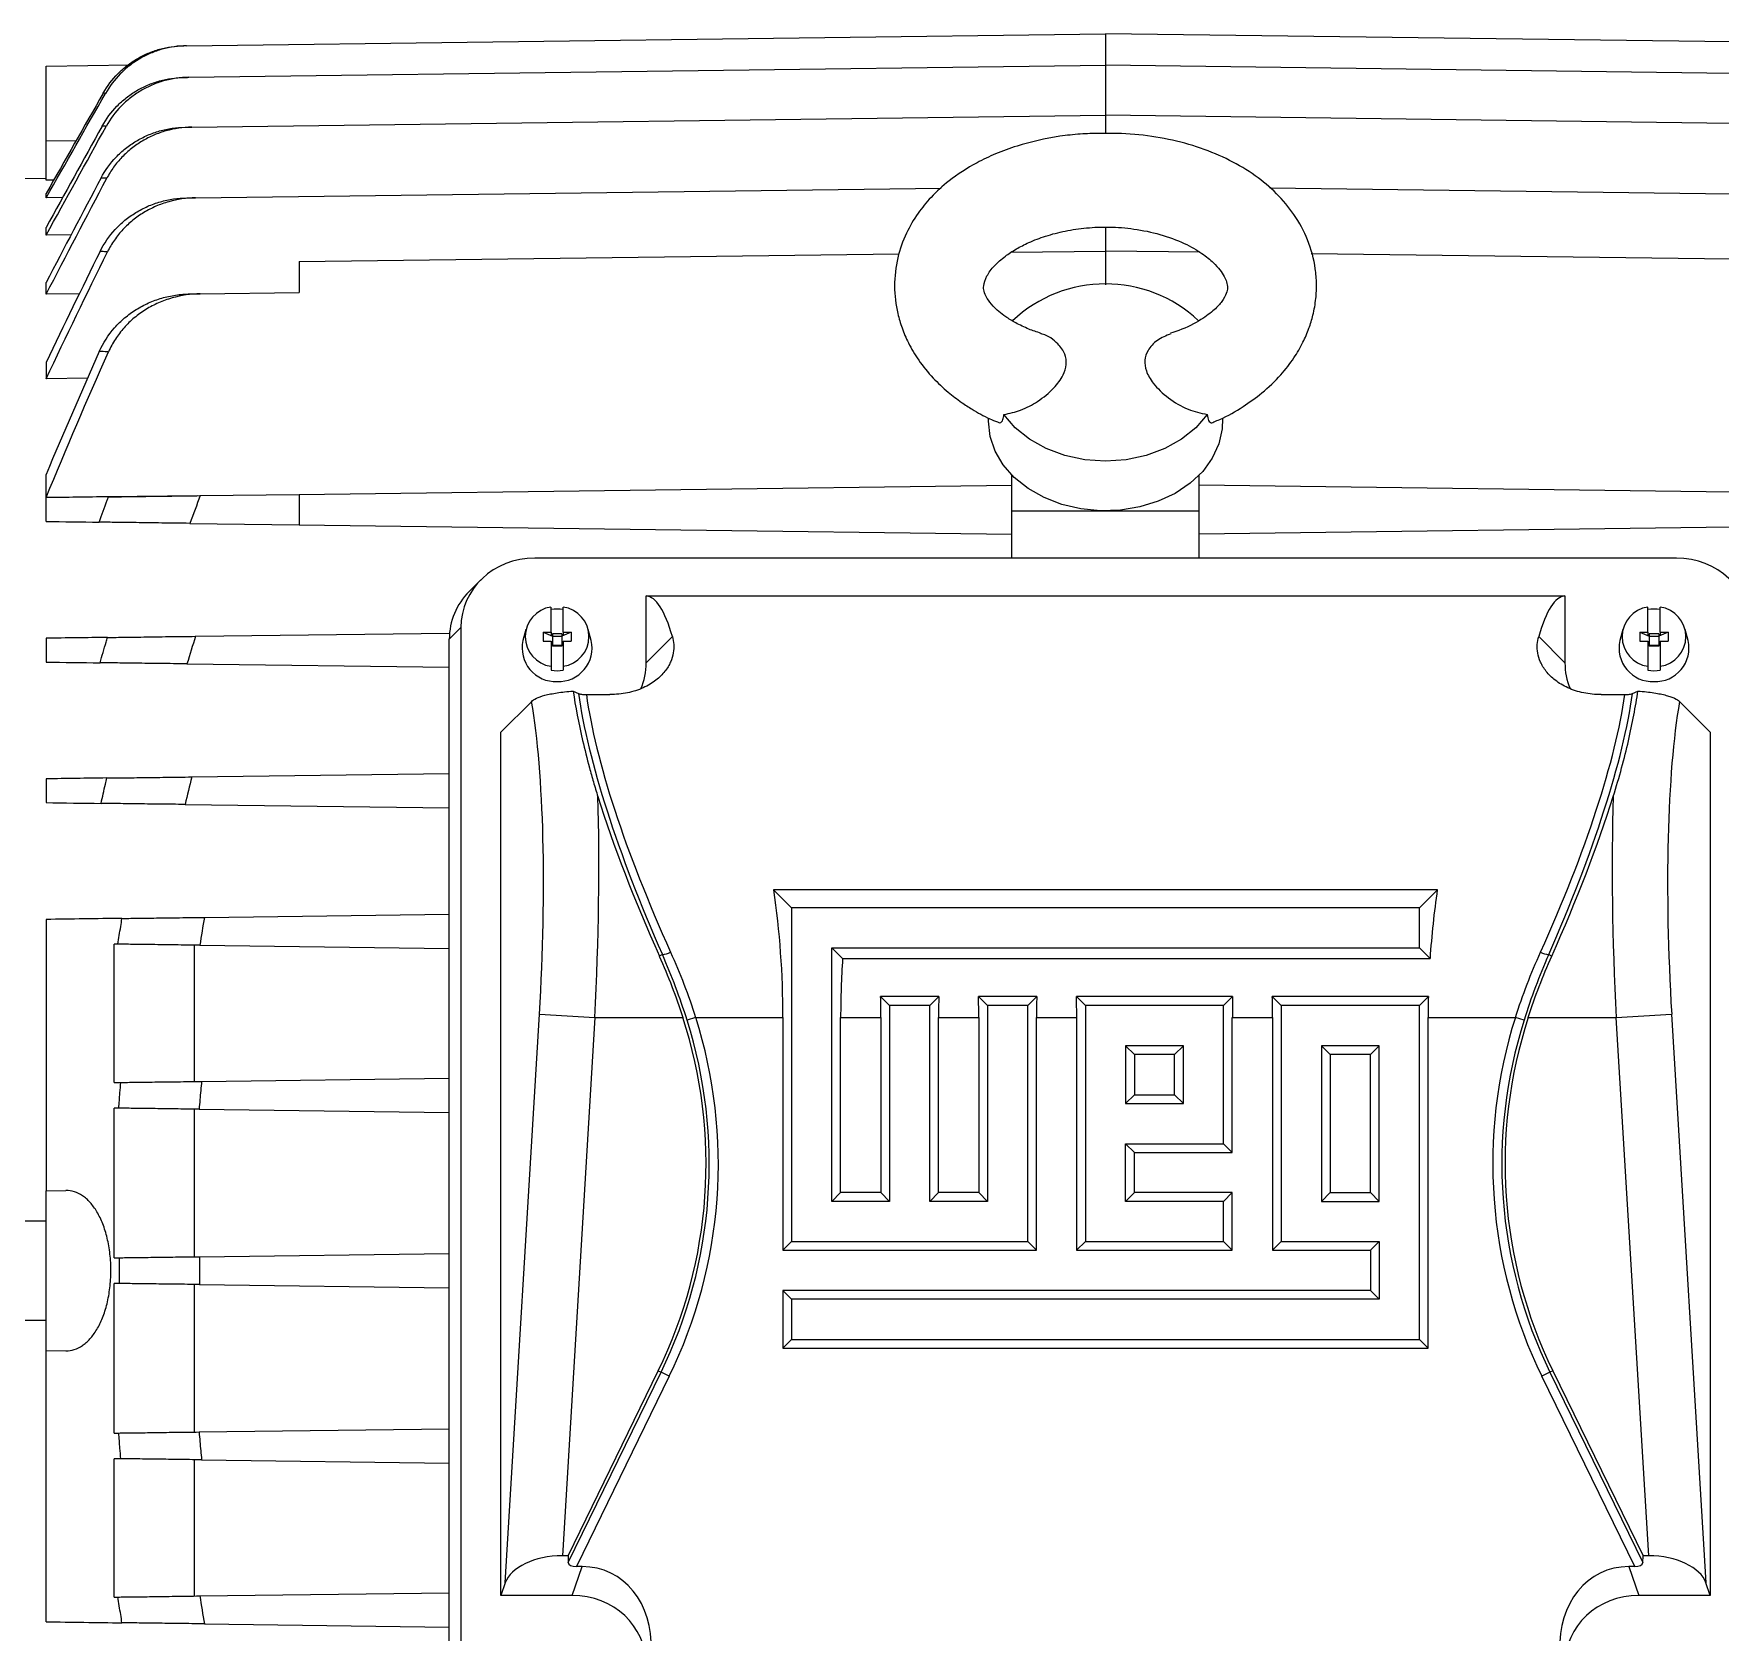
# Model space of a CAD drawing. Extents: x 49 to 1791, y 27 to 1041.
# Drawn here: x 1075.4 to 1255.3, y 122.1 to 292.7 of the extents above; entities that cross this region are included whole.
import ezdxf

# ---------------------------------------------------------------- set-up
doc = ezdxf.new("R2010")
doc.units = 0
doc.layers.get('0').update_dxf_attribs({"linetype": 'CONTINUOUS'})

msp = doc.modelspace()

# ---------------------------------------------------------------- linework, layer by layer
at = {"color": 7, "linetype": 'CONTINUOUS'}
for p, q in [((1091.72, 291.37), (1189.75, 292.65)), ((1189.75, 292.65), (1189.75, 289.28)), ((1287.78, 291.37), (1189.75, 292.65)), ((1076.75, 289.2), (1085.64, 289.32)), ((1076.75, 281.2), (1076.75, 289.2)), ((1091.96, 288), (1189.75, 289.28)), ((1189.75, 289.28), (1189.75, 283.96)), ((1287.54, 288), (1189.75, 289.28)), ((1092.28, 282.68), (1189.75, 283.96)), ((1189.75, 283.96), (1189.75, 282)), ((1287.22, 282.68), (1189.75, 283.96)), ((1076.75, 277.02), (1076.75, 281.2)), ((1076.75, 277.21), (1074.1, 277.16)), ((1077.56, 277.03), (1076.75, 277.02)), ((1076.75, 275.14), (1076.75, 275.61)), ((1092.68, 275.14), (1172.23, 276.18)), ((1286.82, 275.14), (1207.27, 276.18)), ((1078.51, 275.17), (1076.75, 275.14)), ((1076.75, 271.15), (1076.75, 271.98)), ((1189.75, 272.01), (1189.75, 269.46)), ((1079.42, 271.18), (1076.75, 271.15)), ((1103.75, 268.34), (1167.74, 269.18)), ((1103.75, 268.34), (1103.75, 265.04)), ((1179.7, 269.33), (1189.75, 269.46)), ((1189.75, 269.46), (1189.75, 265.87)), ((1199.81, 269.33), (1189.75, 269.46)), ((1275.75, 268.34), (1211.7, 269.18)), ((1076.75, 264.86), (1076.75, 266.1)), ((1080.31, 264.91), (1076.75, 264.86)), ((1093.19, 264.9), (1103.75, 265.04)), ((1076.75, 257.59), (1076.75, 255.84)), ((1081.18, 255.89), (1076.75, 255.84)), ((1177.25, 251.31), (1177.26, 251.61)), ((1076.75, 243.17), (1076.75, 245.64)), ((1179.75, 241.74), (1179.75, 245.57)), ((1199.75, 241.74), (1199.75, 245.57)), ((1092.93, 243.36), (1076.75, 243.17)), ((1076.75, 240.61), (1076.75, 243.15)), ((1093.19, 243.37), (1103.75, 243.5)), ((1103.75, 243.5), (1179.75, 244.5)), ((1103.75, 243.5), (1103.75, 240.26)), ((1275.75, 243.5), (1199.75, 244.5)), ((1179.75, 241.74), (1199.75, 241.74)), ((1179.75, 236.7), (1179.75, 241.74)), ((1199.75, 236.7), (1199.75, 241.74)), ((1092.07, 240.41), (1103.75, 240.26)), ((1103.75, 240.26), (1179.75, 239.26)), ((1275.75, 240.26), (1199.75, 239.26)), ((1250.64, 236.7), (1128.86, 236.7)), ((1123.11, 234.38), (1121.88, 233.15)), ((1140.75, 232.69), (1238.75, 232.69)), ((1140.75, 225.53), (1140.75, 232.69)), ((1238.75, 232.69), (1238.75, 225.53)), ((1130.6, 228.79), (1130.6, 231.48)), ((1131.9, 228.79), (1131.9, 231.48)), ((1247.6, 228.79), (1247.6, 231.48)), ((1248.9, 228.79), (1248.9, 231.48)), ((1092.68, 228.36), (1119.78, 228.71)), ((1120.98, 229.3), (1119.75, 228.06)), ((1120.98, 229.3), (1120.98, 114.86)), ((1127.92, 229.09), (1127.61, 227.9)), ((1129.75, 228.79), (1130.6, 228.79)), ((1129.75, 228.79), (1129.75, 227.85)), ((1129.75, 228.79), (1130.75, 228.36)), ((1130.6, 228.79), (1130.6, 228.45)), ((1131.75, 228.63), (1130.75, 228.63)), ((1130.75, 228.63), (1130.75, 228.45)), ((1132.75, 228.79), (1131.75, 228.36)), ((1131.75, 228.63), (1131.75, 228.45)), ((1131.9, 228.79), (1132.75, 228.79)), ((1131.9, 228.79), (1131.9, 228.45)), ((1132.75, 228.79), (1132.75, 227.85)), ((1134.89, 227.9), (1134.58, 229.09)), ((1244.92, 229.09), (1244.61, 227.9)), ((1246.75, 228.79), (1247.6, 228.79)), ((1246.75, 228.79), (1246.75, 227.85)), ((1246.75, 228.79), (1247.75, 228.36)), ((1247.6, 228.79), (1247.6, 228.45)), ((1248.75, 228.63), (1247.75, 228.63)), ((1247.75, 228.63), (1247.75, 228.45)), ((1249.75, 228.79), (1248.75, 228.36)), ((1248.75, 228.63), (1248.75, 228.45)), ((1248.9, 228.79), (1249.75, 228.79)), ((1248.9, 228.79), (1248.9, 228.45)), ((1249.75, 228.79), (1249.75, 227.85)), ((1251.89, 227.9), (1251.58, 229.09)), ((1076.75, 228.15), (1076.75, 225.61)), ((1119.75, 111.31), (1119.75, 228.06)), ((1129.75, 227.85), (1130.6, 227.85)), ((1130.75, 228.45), (1130.6, 228.45)), ((1130.6, 227.85), (1130.6, 225.16)), ((1130.75, 227.51), (1130.6, 227.51)), ((1130.75, 228.45), (1130.75, 228.36)), ((1130.75, 228.36), (1130.75, 227.51)), ((1130.75, 228.36), (1131.75, 228.36)), ((1130.75, 227.51), (1130.75, 227.32)), ((1130.75, 227.42), (1131.75, 227.42)), ((1131.75, 227.32), (1130.75, 227.32)), ((1131.75, 228.45), (1131.75, 228.36)), ((1131.9, 228.45), (1131.75, 228.45)), ((1131.75, 228.36), (1131.75, 227.51)), ((1131.75, 227.51), (1131.75, 227.32)), ((1131.9, 227.51), (1131.75, 227.51)), ((1131.9, 227.85), (1132.75, 227.85)), ((1131.9, 227.85), (1131.9, 225.16)), ((1140.75, 225.53), (1143.55, 228.33)), ((1235.95, 228.33), (1238.75, 225.53)), ((1246.75, 227.85), (1247.6, 227.85)), ((1247.75, 228.45), (1247.6, 228.45)), ((1247.6, 227.85), (1247.6, 225.16)), ((1247.75, 227.51), (1247.6, 227.51)), ((1247.75, 228.45), (1247.75, 228.36)), ((1247.75, 228.36), (1247.75, 227.51)), ((1247.75, 228.36), (1248.75, 228.36)), ((1247.75, 227.51), (1247.75, 227.32)), ((1247.75, 227.42), (1248.75, 227.42)), ((1248.75, 227.32), (1247.75, 227.32)), ((1248.75, 228.45), (1248.75, 228.36)), ((1248.9, 228.45), (1248.75, 228.45)), ((1248.75, 228.36), (1248.75, 227.51)), ((1248.75, 227.51), (1248.75, 227.32)), ((1248.9, 227.51), (1248.75, 227.51)), ((1248.9, 227.85), (1249.75, 227.85)), ((1248.9, 227.85), (1248.9, 225.16)), ((1091.77, 225.41), (1119.75, 225.05)), ((1130.6, 225.16), (1130.6, 224.73)), ((1131.9, 225.16), (1131.9, 224.73)), ((1247.6, 225.16), (1247.6, 224.73)), ((1248.9, 225.16), (1248.9, 224.73)), ((1125.25, 218.12), (1128.54, 221.41)), ((1132.96, 222.52), (1133.53, 222.26)), ((1134.37, 222.14), (1136.89, 222.14)), ((1242.61, 222.14), (1245.13, 222.14)), ((1245.97, 222.26), (1246.54, 222.52)), ((1250.96, 221.41), (1254.25, 218.12)), ((1125.25, 126.03), (1125.25, 218.12)), ((1254.25, 218.12), (1254.25, 126.03)), ((1076.75, 213.15), (1076.75, 210.61)), ((1092.28, 213.35), (1119.75, 213.71)), ((1091.57, 210.42), (1119.75, 210.05)), ((1154.35, 201.32), (1156.27, 199.4)), ((1225.15, 201.32), (1154.35, 201.32)), ((1225.15, 201.32), (1223.23, 199.4)), ((1076.75, 198.15), (1076.75, 169.2)), ((1093.63, 198.37), (1119.75, 198.71)), ((1223.23, 199.4), (1156.27, 199.4)), ((1156.27, 199.4), (1156.27, 163.78)), ((1223.23, 195.11), (1223.23, 199.4)), ((1084.01, 180.75), (1084.01, 195.51)), ((1084.41, 195.51), (1084.01, 195.51)), ((1092.54, 195.4), (1092.54, 180.86)), ((1093.14, 195.39), (1119.75, 195.05)), ((1142.48, 194.39), (1142.15, 194.23)), ((1160.56, 195.11), (1223.23, 195.11)), ((1160.56, 168.07), (1160.56, 195.11)), ((1161.7, 193.98), (1160.56, 195.11)), ((1224.37, 193.98), (1223.23, 195.11)), ((1237.02, 194.39), (1237.35, 194.23)), ((1161.7, 193.98), (1224.37, 193.98)), ((1165.76, 189.92), (1166.72, 188.96)), ((1171.96, 189.92), (1165.76, 189.92)), ((1166.72, 188.96), (1166.72, 168.07)), ((1171.01, 188.96), (1166.72, 188.96)), ((1171.96, 189.92), (1171.01, 188.96)), ((1171.01, 168.07), (1171.01, 188.96)), ((1176.2, 189.92), (1177.16, 188.96)), ((1182.41, 189.92), (1176.2, 189.92)), ((1181.45, 188.96), (1177.16, 188.96)), ((1177.16, 188.96), (1177.16, 168.07)), ((1182.41, 189.92), (1181.45, 188.96)), ((1181.45, 163.78), (1181.45, 188.96)), ((1186.65, 189.92), (1187.61, 188.96)), ((1203.3, 189.92), (1186.65, 189.92)), ((1187.61, 188.96), (1187.61, 163.78)), ((1202.34, 188.96), (1187.61, 188.96)), ((1203.3, 189.92), (1202.34, 188.96)), ((1202.34, 174.22), (1202.34, 188.96)), ((1207.54, 189.92), (1208.49, 188.96)), ((1224.19, 189.92), (1207.54, 189.92)), ((1223.23, 188.96), (1208.49, 188.96)), ((1208.49, 188.96), (1208.49, 163.78)), ((1224.19, 189.92), (1223.23, 188.96)), ((1223.23, 153.34), (1223.23, 188.96)), ((1125.71, 127.35), (1129.37, 188.05)), ((1129.37, 188.05), (1135.28, 187.7)), ((1135.28, 187.7), (1131.81, 130.25)), ((1135.28, 187.7), (1144.66, 187.7)), ((1146.03, 187.7), (1145.11, 187.41)), ((1146.03, 187.7), (1155.34, 187.7)), ((1155.34, 187.7), (1155.34, 162.85)), ((1161.49, 169), (1161.49, 187.7)), ((1161.49, 187.7), (1165.78, 187.7)), ((1165.78, 187.7), (1165.78, 169)), ((1171.94, 169), (1171.94, 187.7)), ((1171.94, 187.7), (1176.23, 187.7)), ((1176.23, 187.7), (1176.23, 169)), ((1182.38, 162.85), (1182.38, 187.7)), ((1182.38, 187.7), (1186.67, 187.7)), ((1186.67, 187.7), (1186.67, 162.85)), ((1203.27, 173.29), (1203.27, 187.7)), ((1203.27, 187.7), (1207.56, 187.7)), ((1207.56, 187.7), (1207.56, 162.85)), ((1224.16, 152.4), (1224.16, 187.7)), ((1224.16, 187.7), (1233.47, 187.7)), ((1234.39, 187.41), (1233.47, 187.7)), ((1234.84, 187.7), (1244.22, 187.7)), ((1244.22, 187.7), (1250.13, 188.05)), ((1247.69, 130.25), (1244.22, 187.7)), ((1250.13, 188.05), (1253.79, 127.35)), ((1191.89, 184.67), (1191.89, 178.51)), ((1198.05, 184.67), (1191.89, 184.67)), ((1192.83, 183.74), (1191.89, 184.67)), ((1197.12, 183.74), (1192.83, 183.74)), ((1192.83, 183.74), (1192.83, 179.45)), ((1197.12, 183.74), (1198.05, 184.67)), ((1197.12, 179.45), (1197.12, 183.74)), ((1198.05, 178.51), (1198.05, 184.67)), ((1212.78, 184.67), (1212.78, 168.07)), ((1218.94, 184.67), (1212.78, 184.67)), ((1213.72, 183.74), (1212.78, 184.67)), ((1213.72, 183.74), (1213.72, 169)), ((1218.01, 183.74), (1213.72, 183.74)), ((1218.01, 183.74), (1218.94, 184.67)), ((1218.01, 169), (1218.01, 183.74)), ((1218.94, 168.07), (1218.94, 184.67)), ((1084.01, 180.75), (1084.72, 180.76)), ((1093.33, 180.87), (1119.75, 181.21)), ((1192.83, 179.45), (1191.89, 178.51)), ((1191.89, 178.51), (1198.05, 178.51)), ((1192.83, 179.45), (1197.12, 179.45)), ((1197.12, 179.45), (1198.05, 178.51)), ((1084.01, 162.05), (1084.01, 178.01)), ((1084.49, 178.01), (1084.01, 178.01)), ((1092.54, 177.9), (1092.54, 162.16)), ((1093.07, 177.9), (1119.75, 177.55)), ((1191.89, 174.22), (1202.34, 174.22)), ((1191.89, 168.07), (1191.89, 174.22)), ((1192.83, 173.29), (1191.89, 174.22)), ((1192.83, 169), (1192.83, 173.29)), ((1192.83, 173.29), (1203.27, 173.29)), ((1203.27, 173.29), (1202.34, 174.22)), ((1076.75, 169.2), (1078.86, 169.23)), ((1076.75, 152.16), (1076.75, 169.2)), ((1161.49, 169), (1160.56, 168.07)), ((1166.72, 168.07), (1160.56, 168.07)), ((1165.78, 169), (1161.49, 169)), ((1165.78, 169), (1166.72, 168.07)), ((1171.94, 169), (1171.01, 168.07)), ((1177.16, 168.07), (1171.01, 168.07)), ((1176.23, 169), (1171.94, 169)), ((1176.23, 169), (1177.16, 168.07)), ((1192.83, 169), (1191.89, 168.07)), ((1202.34, 168.07), (1191.89, 168.07)), ((1203.27, 169), (1192.83, 169)), ((1203.27, 169), (1202.34, 168.07)), ((1202.34, 163.78), (1202.34, 168.07)), ((1203.27, 162.85), (1203.27, 169)), ((1213.72, 169), (1212.78, 168.07)), ((1212.78, 168.07), (1218.94, 168.07)), ((1213.72, 169), (1218.01, 169)), ((1218.01, 169), (1218.94, 168.07)), ((1074.1, 166), (1076.75, 165.99)), ((1155.34, 162.85), (1156.27, 163.78)), ((1156.27, 163.78), (1181.45, 163.78)), ((1182.38, 162.85), (1181.45, 163.78)), ((1186.67, 162.85), (1187.61, 163.78)), ((1187.61, 163.78), (1202.34, 163.78)), ((1203.27, 162.85), (1202.34, 163.78)), ((1207.56, 162.85), (1208.49, 163.78)), ((1208.49, 163.78), (1218.94, 163.78)), ((1218.01, 162.85), (1218.94, 163.78)), ((1218.94, 163.78), (1218.94, 157.63)), ((1084.01, 162.05), (1084.58, 162.05)), ((1093.11, 162.16), (1119.75, 162.51)), ((1155.34, 162.85), (1182.38, 162.85)), ((1186.67, 162.85), (1203.27, 162.85)), ((1207.56, 162.85), (1218.01, 162.85)), ((1218.01, 162.85), (1218.01, 158.56)), ((1084.01, 143.35), (1084.01, 159.31)), ((1084.58, 159.31), (1084.01, 159.31)), ((1092.54, 159.2), (1092.54, 143.46)), ((1093.11, 159.2), (1119.75, 158.85)), ((1155.34, 158.56), (1155.34, 152.4)), ((1155.34, 158.56), (1156.27, 157.63)), ((1218.01, 158.56), (1155.34, 158.56)), ((1218.01, 158.56), (1218.94, 157.63)), ((1156.27, 157.63), (1156.27, 153.34)), ((1218.94, 157.63), (1156.27, 157.63)), ((1076.75, 155.37), (1074.1, 155.36)), ((1155.34, 152.4), (1156.27, 153.34)), ((1156.27, 153.34), (1223.23, 153.34)), ((1224.16, 152.4), (1223.23, 153.34)), ((1076.75, 123.21), (1076.75, 152.16)), ((1076.75, 152.16), (1078.86, 152.13)), ((1155.34, 152.4), (1224.16, 152.4)), ((1132.42, 130.25), (1142.04, 149.99)), ((1132.44, 129.52), (1142.35, 149.84)), ((1143.22, 149.41), (1133.31, 129.1)), ((1142.04, 149.99), (1142.35, 149.84)), ((1143.22, 149.41), (1142.35, 149.84)), ((1237.15, 149.84), (1236.28, 149.41)), ((1246.19, 129.1), (1236.28, 149.41)), ((1237.46, 149.99), (1237.15, 149.84)), ((1237.15, 149.84), (1247.06, 129.52)), ((1237.46, 149.99), (1247.08, 130.25)), ((1084.01, 143.35), (1084.49, 143.35)), ((1093.07, 143.46), (1119.75, 143.81)), ((1084.01, 125.85), (1084.01, 140.61)), ((1084.72, 140.6), (1084.01, 140.61)), ((1092.54, 140.5), (1092.54, 125.96)), ((1093.33, 140.49), (1119.75, 140.15)), ((1132.42, 130.25), (1131.81, 130.25)), ((1132.42, 130.25), (1132.44, 129.52)), ((1247.06, 129.52), (1247.08, 130.25)), ((1247.69, 130.25), (1247.08, 130.25)), ((1132.87, 126.03), (1133.93, 129.1)), ((1133.93, 129.1), (1133.31, 129.1)), ((1245.57, 129.1), (1246.63, 126.03)), ((1246.19, 129.1), (1245.57, 129.1)), ((1093.14, 125.97), (1119.75, 126.31)), ((1125.71, 127.35), (1125.25, 126.03)), ((1132.87, 126.03), (1125.25, 126.03)), ((1254.25, 126.03), (1246.63, 126.03)), ((1254.25, 126.03), (1253.79, 127.35)), ((1084.01, 125.85), (1084.41, 125.85)), ((1093.63, 122.99), (1119.75, 122.65))]:
    msp.add_line(p, q, dxfattribs=at)
at = {"color": 8, "linetype": 'CONTINUOUS'}
msp.add_line((1079.95, 281.24), (1076.75, 281.2), dxfattribs=at)
at = {"color": 7, "linetype": 'CONTINUOUS', "flags": 128}
for points in [[(1200.59, 252.02), (1199.38, 250.61), (1197.86, 249.38), (1196.07, 248.38), (1194.08, 247.64), (1191.95, 247.19), (1189.75, 247.04), (1187.55, 247.19), (1185.42, 247.64), (1183.43, 248.38), (1181.64, 249.38), (1180.12, 250.61), (1178.91, 252.02)], [(1202.24, 251.61), (1202.2, 250.5), (1201.85, 248.9), (1201.14, 247.37), (1200.11, 245.95), (1198.77, 244.69), (1197.18, 243.61), (1195.38, 242.76), (1193.41, 242.16), (1191.34, 241.82), (1189.22, 241.75), (1187.12, 241.95), (1185.09, 242.43), (1183.2, 243.16), (1181.49, 244.12), (1180.02, 245.3), (1178.84, 246.64), (1177.96, 248.12), (1177.43, 249.69), (1177.25, 251.31), (1177.25, 251.31)]]:
    msp.add_lwpolyline(points, dxfattribs=at)
at = {"color": 7, "linetype": 'CONTINUOUS'}
for centre, radius, start, end in [((1189.75, 251.5), 14.46, 46.729, 133.3657), ((1131.04, 228.32), 3.19, 97.962, 262.038), ((1131.25, 227.54), 3.73, 79.9775, 100.0225), ((1131.46, 228.32), 3.19, 277.962, 82.038), ((1248.04, 228.32), 3.19, 97.962, 262.038), ((1248.25, 227.54), 3.73, 79.9775, 100.0225), ((1248.46, 228.32), 3.19, 277.962, 82.038), ((1131.1, 227.11), 3.58, 167.208, 272.3668), ((1131.4, 227.11), 3.58, 267.6332, 12.792), ((1248.1, 227.11), 3.58, 167.208, 272.3668), ((1248.4, 227.11), 3.58, 267.6332, 12.792), ((1131.25, 228.41), 3.73, 259.9775, 280.0225), ((1248.25, 228.41), 3.73, 259.9775, 280.0225), ((1142.09, 197.2), 2.84, 278.0029, 296.4063), ((1237.41, 197.2), 2.84, 243.5937, 261.9971), ((1096.74, 172.08), 50.4, 334, 18.0523), ((1096.74, 172.08), 50.74, 334, 17.5822), ((1096.74, 172.08), 51.71, 334, 17.5822), ((1282.76, 172.08), 51.71, 162.4178, 206), ((1282.76, 172.08), 50.74, 162.4178, 206), ((1282.76, 172.08), 50.4, 161.9477, 206)]:
    msp.add_arc(centre, radius, start, end, dxfattribs=at)
for centre, major_axis, ratio, start_param, end_param in [((1129.11, 229.06), (7.94, -1.82), 0.933198, 1.811911, 3.352549), ((1250.39, 229.06), (7.94, 1.82), 0.933198, 6.072229, 7.612867), ((1127.87, 227.83), (7.94, -1.82), 0.933198, 2.612389, 3.352549), ((1137.89, 187.7), (2.79, 45), 0.165076, 5.848906, 6.273877), ((1241.61, 187.7), (-2.79, 45), 0.165076, 0.009309, 0.434279), ((1132.63, 225.76), (7.94, -1.82), 0.933198, 6.117429, 6.494142), ((1246.87, 225.76), (7.94, 1.82), 0.933198, 2.930636, 3.301961), ((1122.57, 188.05), (2.54, 41), 0.165076, 4.722624, 5.672887), ((1159.5, 187.28), (-23.96, 45.65), 0.237358, 0.582826, 1.291615), ((1160.37, 187.7), (-24.01, 44.63), 0.240295, 0.570583, 1.287002), ((1219.13, 187.7), (24.01, 44.63), 0.240295, 4.996184, 5.712603), ((1220, 187.28), (23.96, 45.65), 0.237358, 4.99157, 5.700359), ((1256.93, 188.05), (-2.54, 41), 0.165076, 0.610298, 1.560561), ((1128.48, 187.7), (2.53, 47), 0.144133, 4.720133, 5.245095), ((1159.22, 187.7), (-24.48, 46.64), 0.237358, 0.92189, 1.307475), ((1220.28, 187.7), (24.48, 46.64), 0.237358, 4.97571, 5.361295), ((1251.02, 187.7), (-2.53, 47), 0.144133, 1.03809, 1.563052), ((1134.36, 187.7), (0, 45), 0.466308, 4.712389, 5.019924), ((1245.14, 187.7), (0, 45), 0.466308, 1.263262, 1.430841), ((1182.48, 187.7), (0, 45), 0.466308, 1.430841, 1.570796), ((1144.8, 187.7), (0, 45), 0.466308, 4.712389, 4.761709), ((1192.92, 187.7), (0, 45), 0.466308, 1.521476, 1.570796), ((1155.24, 187.7), (0, 45), 0.466308, 4.712389, 4.761709), ((1203.37, 187.7), (0, 45), 0.466308, 1.521476, 1.570796), ((1165.69, 187.7), (0, 45), 0.466308, 4.712389, 4.761709), ((1224.26, 187.7), (0, 45), 0.466308, 1.521476, 1.570796), ((1186.58, 187.7), (0, 45), 0.466308, 4.712389, 4.761709), ((1245.14, 187.7), (0, 45), 0.466308, 1.521476, 1.570796), ((1131.6, 126.79), (6.01, 0.18), 0.575264, 1.518851, 2.925738), ((1247.9, 126.79), (6.01, -0.18), 0.575264, 0.215854, 1.622742), ((1133.59, 129.67), (1.14, 0.18), 0.47818, 3.078685, 4.387682), ((1133.13, 119.86), (3.08, 8.86), 0.853257, 5.030636, 6.571274), ((1246.37, 119.86), (-3.08, 8.86), 0.853257, 5.995096, 7.535734), ((1245.91, 129.67), (1.14, -0.18), 0.47818, 5.037096, 6.346093), ((1132.63, 118.4), (7.94, 1.82), 0.933198, 6.072229, 7.612867), ((1246.87, 118.4), (7.94, -1.82), 0.933198, 1.811911, 3.352549)]:
    msp.add_ellipse(centre, major_axis=major_axis, ratio=ratio, start_param=start_param, end_param=end_param, dxfattribs=at)
for points, knots in [([(1082.83, 286.3), (1083.27, 287.07), (1083.79, 287.76), (1084.71, 288.69), (1085.04, 288.98), (1085.72, 289.52), (1086.08, 289.76), (1086.83, 290.2), (1087.22, 290.39), (1088.02, 290.74), (1088.44, 290.88), (1089.69, 291.23), (1090.54, 291.35), (1091.42, 291.37)], [0, 0, 0, 0, 0.25, 0.25, 0.375, 0.375, 0.5, 0.5, 0.625, 0.625, 0.75, 0.75, 1, 1, 1, 1]), ([(1091.72, 291.37), (1090.84, 291.36), (1089.97, 291.23), (1088.71, 290.88), (1088.29, 290.74), (1087.49, 290.39), (1087.1, 290.2), (1086.35, 289.76), (1085.99, 289.51), (1085.29, 288.97), (1084.96, 288.68), (1084.05, 287.75), (1083.52, 287.06), (1083.08, 286.29)], [0, 0, 0, 0, 0.25, 0.25, 0.375, 0.375, 0.5, 0.5, 0.625, 0.625, 0.75, 0.75, 1, 1, 1, 1]), ([(1082.72, 282.8), (1083.16, 283.58), (1083.68, 284.29), (1084.61, 285.24), (1084.95, 285.54), (1085.64, 286.09), (1086.01, 286.34), (1086.77, 286.79), (1087.16, 286.99), (1087.98, 287.34), (1088.4, 287.49), (1089.25, 287.73), (1089.69, 287.82), (1090.56, 287.95), (1091.01, 287.98), (1091.46, 287.99)], [0, 0, 0, 0, 0.25, 0.25, 0.375, 0.375, 0.5, 0.5, 0.625, 0.625, 0.75, 0.75, 0.875, 0.875, 1, 1, 1, 1]), ([(1091.96, 288), (1091.06, 287.99), (1090.17, 287.86), (1088.88, 287.5), (1088.45, 287.35), (1087.63, 287), (1087.23, 286.79), (1086.47, 286.34), (1086.1, 286.09), (1085.39, 285.53), (1085.05, 285.23), (1084.12, 284.28), (1083.59, 283.56), (1083.15, 282.77)], [0, 0, 0, 0, 0.25, 0.25, 0.375, 0.375, 0.5, 0.5, 0.625, 0.625, 0.75, 0.75, 1, 1, 1, 1]), ([(1083.08, 286.29), (1083.05, 286.29), (1083.02, 286.29), (1082.98, 286.3), (1082.93, 286.3), (1082.88, 286.3), (1082.83, 286.3)], [0, 0, 0, 0, 0.001051605, 0.001051605, 0.001051605, 0.002715777, 0.002715777, 0.002715777, 0.002715777]), ([(1082.61, 277.26), (1083.04, 278.08), (1083.57, 278.82), (1084.52, 279.81), (1084.86, 280.12), (1085.58, 280.7), (1085.95, 280.96), (1086.73, 281.42), (1087.14, 281.63), (1087.99, 282), (1088.42, 282.15), (1089.29, 282.4), (1089.74, 282.5), (1090.64, 282.63), (1091.11, 282.66), (1091.57, 282.67)], [0, 0, 0, 0, 0.25, 0.25, 0.375, 0.375, 0.5, 0.5, 0.625, 0.625, 0.75, 0.75, 0.875, 0.875, 1, 1, 1, 1]), ([(1083.15, 282.77), (1083.11, 282.78), (1083.06, 282.78), (1083.02, 282.78), (1082.92, 282.79), (1082.82, 282.79), (1082.72, 282.8)], [0, 0, 0, 0, 0.000850799, 0.000850799, 0.000850799, 0.00273771, 0.00273771, 0.00273771, 0.00273771]), ([(1092.28, 282.68), (1091.34, 282.67), (1090.43, 282.54), (1089.1, 282.16), (1088.66, 282.01), (1087.81, 281.64), (1087.4, 281.43), (1086.61, 280.96), (1086.23, 280.7), (1085.5, 280.12), (1085.15, 279.81), (1084.52, 279.14), (1084.22, 278.79), (1083.68, 278.04), (1083.44, 277.64), (1083.22, 277.23)], [0, 0, 0, 0, 0.25, 0.25, 0.375, 0.375, 0.5, 0.5, 0.625, 0.625, 0.75, 0.75, 0.875, 0.875, 1, 1, 1, 1]), ([(1201.32, 251.25), (1201.52, 251.33), (1202.64, 251.76), (1204.37, 252.8), (1206.57, 254.37), (1208.39, 256.11), (1209.83, 257.96), (1210.79, 259.63), (1211.45, 261.16), (1211.93, 262.73), (1212.21, 264.32), (1212.28, 265.99), (1212.12, 268.11), (1211.43, 270.65), (1209.97, 273.36), (1208.05, 275.64), (1205.74, 277.58), (1203.02, 279.21), (1199.9, 280.51), (1196.5, 281.45), (1192.84, 281.98), (1189.67, 282.05), (1187.01, 281.96), (1184.01, 281.64), (1180.95, 280.93), (1178.05, 279.88), (1175.56, 278.69), (1173.21, 277.17), (1171.19, 275.33), (1169.65, 273.45), (1168.39, 271.31), (1167.47, 268.7), (1167.13, 265.77), (1167.43, 263.22), (1168.03, 261.2), (1168.74, 259.54), (1169.82, 257.73), (1171.25, 255.97), (1172.83, 254.48), (1174.26, 253.39), (1175.73, 252.45), (1176.98, 251.72), (1177.94, 251.34), (1178.22, 251.23)], [0, 0, 0, 0, 0.006124, 0.03343, 0.058015, 0.086439, 0.110199, 0.130544, 0.147475, 0.162836, 0.181673, 0.198156, 0.215137, 0.248935, 0.281537, 0.311973, 0.342575, 0.374188, 0.406486, 0.439324, 0.472063, 0.50554, 0.52382, 0.543292, 0.586096, 0.609027, 0.630306, 0.666409, 0.693876, 0.716834, 0.74299, 0.772487, 0.80485, 0.835678, 0.852284, 0.870429, 0.89283, 0.918027, 0.939901, 0.957844, 0.971032, 0.991661, 1, 1, 1, 1]), ([(1083.22, 277.23), (1083.17, 277.23), (1083.12, 277.24), (1083.07, 277.24), (1082.91, 277.25), (1082.76, 277.26), (1082.61, 277.26)], [0, 0, 0, 0, 0.000665229, 0.000665229, 0.000665229, 0.002771269, 0.002771269, 0.002771269, 0.002771269]), ([(1082.5, 269.42), (1082.93, 270.28), (1083.47, 271.06), (1084.44, 272.11), (1084.79, 272.45), (1085.53, 273.05), (1085.92, 273.32), (1086.52, 273.69), (1086.73, 273.81), (1087.16, 274.03), (1087.37, 274.14), (1088.03, 274.43), (1088.48, 274.59), (1089.39, 274.85), (1089.86, 274.95), (1090.8, 275.09), (1091.29, 275.13), (1091.77, 275.13)], [0, 0, 0, 0, 0.25, 0.25, 0.375, 0.375, 0.5, 0.5, 0.5625, 0.5625, 0.625, 0.625, 0.75, 0.75, 0.875, 0.875, 1, 1, 1, 1]), ([(1092.68, 275.14), (1091.71, 275.13), (1090.76, 274.99), (1089.36, 274.6), (1088.9, 274.43), (1088.02, 274.05), (1087.59, 273.83), (1086.77, 273.33), (1086.37, 273.06), (1085.62, 272.44), (1085.26, 272.11), (1084.61, 271.41), (1084.31, 271.03), (1083.76, 270.24), (1083.51, 269.82), (1083.29, 269.38)], [0, 0, 0, 0, 0.25, 0.25, 0.375, 0.375, 0.5, 0.5, 0.625, 0.625, 0.75, 0.75, 0.875, 0.875, 1, 1, 1, 1]), ([(1182.86, 260.68), (1182.42, 260.83), (1181.44, 261.15), (1180.19, 261.77), (1178.82, 262.6), (1177.74, 263.55), (1177.04, 264.47), (1176.75, 265.22), (1176.71, 265.74), (1176.98, 266.74), (1177.8, 267.86), (1178.91, 268.84), (1180.16, 269.67), (1181.61, 270.42), (1183.37, 271.1), (1185.46, 271.64), (1187.73, 271.97), (1190.23, 272.08), (1192.88, 271.85), (1195.64, 271.29), (1198.12, 270.36), (1200.01, 269.28), (1201.24, 268.28), (1202.24, 267.15), (1202.69, 266.23), (1202.78, 265.54), (1202.68, 264.96), (1202.27, 264.16), (1201.38, 263.17), (1199.9, 262.07), (1198.22, 261.19), (1196.99, 260.8), (1196.69, 260.7)], [0, 0, 0, 0, 0.020967, 0.046845, 0.070188, 0.109699, 0.141877, 0.180205, 0.216373, 0.261186, 0.300801, 0.334924, 0.361094, 0.385442, 0.413358, 0.443166, 0.473624, 0.504954, 0.540023, 0.578574, 0.619254, 0.654806, 0.684414, 0.708828, 0.759654, 0.796673, 0.8339, 0.87342, 0.905711, 0.942067, 0.986356, 1, 1, 1, 1]), ([(1083.29, 269.38), (1083.25, 269.38), (1083.2, 269.38), (1083.15, 269.39), (1082.93, 269.4), (1082.71, 269.41), (1082.5, 269.42)], [0, 0, 0, 0, 0.00050301, 0.00050301, 0.00050301, 0.002816691, 0.002816691, 0.002816691, 0.002816691]), ([(1082.42, 258.75), (1082.83, 259.68), (1083.38, 260.52), (1084.21, 261.46), (1084.39, 261.65), (1084.75, 262), (1084.93, 262.17), (1085.51, 262.65), (1085.91, 262.95), (1086.77, 263.48), (1087.22, 263.72), (1088.13, 264.13), (1088.61, 264.3), (1089.57, 264.58), (1090.06, 264.69), (1091.06, 264.84), (1091.57, 264.88), (1092.07, 264.89)], [0, 0, 0, 0, 0.25, 0.25, 0.3125, 0.3125, 0.375, 0.375, 0.5, 0.5, 0.625, 0.625, 0.75, 0.75, 0.875, 0.875, 1, 1, 1, 1]), ([(1093.19, 264.9), (1092.17, 264.89), (1091.16, 264.74), (1089.69, 264.32), (1089.2, 264.14), (1088.27, 263.73), (1087.82, 263.5), (1086.96, 262.96), (1086.55, 262.67), (1085.76, 262.01), (1085.39, 261.65), (1084.72, 260.89), (1084.41, 260.49), (1083.85, 259.64), (1083.61, 259.18), (1083.4, 258.71)], [0, 0, 0, 0, 0.25, 0.25, 0.375, 0.375, 0.5, 0.5, 0.625, 0.625, 0.75, 0.75, 0.875, 0.875, 1, 1, 1, 1]), ([(1178.91, 252.02), (1179.51, 252.15), (1180.77, 252.42), (1182.63, 253.43), (1184.2, 254.72), (1185.24, 256.11), (1185.64, 257.38), (1185.47, 258.57), (1184.59, 259.71), (1183.66, 260.47), (1182.9, 260.63), (1182.85, 260.64)], [0, 0, 0, 0, 0.1212286, 0.2531524, 0.4040675, 0.5279198, 0.6227229, 0.7178777, 0.8308285, 0.9879589, 1, 1, 1, 1]), ([(1196.72, 260.64), (1196.21, 260.43), (1195.21, 260.01), (1194.26, 258.98), (1193.86, 257.83), (1194.04, 256.6), (1194.88, 255.18), (1196.41, 253.74), (1198.43, 252.51), (1199.9, 252.18), (1200.59, 252.02)], [0, 0, 0, 0, 0.126128, 0.249104, 0.343157, 0.437537, 0.550501, 0.704995, 0.862232, 1, 1, 1, 1]), ([(1083.4, 258.71), (1083.35, 258.71), (1083.31, 258.71), (1083.27, 258.71), (1082.98, 258.73), (1082.7, 258.74), (1082.42, 258.75)], [0, 0, 0, 0, 0.000378543, 0.000378543, 0.000378543, 0.002874377, 0.002874377, 0.002874377, 0.002874377]), ([(1178.22, 251.24), (1178.31, 251.19), (1178.54, 251.07), (1178.82, 251.38), (1178.88, 251.83), (1178.91, 252.02)], [0, 0, 0, 0, 0.265507, 0.697526, 1, 1, 1, 1]), ([(1200.59, 252.02), (1200.63, 251.78), (1200.71, 251.3), (1201.02, 251.07), (1201.23, 251.2), (1201.31, 251.25)], [0, 0, 0, 0, 0.3799, 0.761151, 1, 1, 1, 1]), ([(1082.42, 240.54), (1082.7, 241.32), (1082.98, 242.1), (1083.27, 242.88), (1083.31, 243), (1083.35, 243.12), (1083.4, 243.24)], [0, 0, 0, 0, 0.002495824, 0.002495824, 0.002495824, 0.002874365, 0.002874365, 0.002874365, 0.002874365]), ([(1083.4, 243.24), (1083.81, 243.24), (1084.37, 243.25), (1085.22, 243.26), (1085.39, 243.26), (1085.76, 243.27), (1085.95, 243.27), (1086.53, 243.28), (1086.95, 243.28), (1087.81, 243.3), (1088.27, 243.3), (1089.2, 243.31), (1089.68, 243.32), (1090.66, 243.33), (1091.16, 243.34), (1092.17, 243.35), (1092.68, 243.36), (1093.19, 243.37)], [0, 0, 0, 0, 0.25, 0.25, 0.3125, 0.3125, 0.375, 0.375, 0.5, 0.5, 0.625, 0.625, 0.75, 0.75, 0.875, 0.875, 1, 1, 1, 1]), ([(1092.07, 240.41), (1091.06, 240.42), (1090.07, 240.43), (1088.62, 240.45), (1088.14, 240.46), (1087.22, 240.47), (1086.78, 240.48), (1085.93, 240.49), (1085.52, 240.49), (1084.74, 240.5), (1084.38, 240.51), (1083.72, 240.52), (1083.42, 240.52), (1082.87, 240.53), (1082.63, 240.53), (1082.42, 240.54)], [0, 0, 0, 0, 0.25, 0.25, 0.375, 0.375, 0.5, 0.5, 0.625, 0.625, 0.75, 0.75, 0.875, 0.875, 1, 1, 1, 1]), ([(1082.5, 225.53), (1082.71, 226.27), (1082.93, 227.01), (1083.15, 227.75), (1083.2, 227.92), (1083.25, 228.08), (1083.29, 228.24)], [0, 0, 0, 0, 0.002313669, 0.002313669, 0.002313669, 0.002816675, 0.002816675, 0.002816675, 0.002816675]), ([(1083.29, 228.24), (1083.72, 228.24), (1084.27, 228.25), (1085.26, 228.26), (1085.61, 228.27), (1086.36, 228.28), (1086.76, 228.28), (1087.58, 228.29), (1088.01, 228.3), (1088.9, 228.31), (1089.35, 228.32), (1090.28, 228.33), (1090.75, 228.33), (1091.71, 228.35), (1092.2, 228.35), (1092.68, 228.36)], [0, 0, 0, 0, 0.25, 0.25, 0.375, 0.375, 0.5, 0.5, 0.625, 0.625, 0.75, 0.75, 0.875, 0.875, 1, 1, 1, 1]), ([(1143.55, 228.33), (1143.7, 227.79), (1143.75, 227.21), (1143.59, 226.27), (1143.5, 225.94), (1143.2, 225.28), (1143.01, 224.95), (1142.62, 224.46), (1142.48, 224.29), (1142.15, 223.97), (1141.98, 223.82), (1141.59, 223.52), (1141.39, 223.38), (1140.94, 223.11), (1140.69, 222.98), (1139.92, 222.63), (1139.36, 222.45), (1138.46, 222.27), (1138.15, 222.22), (1137.52, 222.16), (1137.21, 222.14), (1136.89, 222.14)], [0, 0, 0, 0, 0.25, 0.25, 0.375, 0.375, 0.5, 0.5, 0.5625, 0.5625, 0.625, 0.625, 0.6875, 0.6875, 0.75, 0.75, 0.875, 0.875, 0.9375, 0.9375, 1, 1, 1, 1]), ([(1242.61, 222.14), (1241.98, 222.14), (1241.36, 222.2), (1240.45, 222.39), (1240.16, 222.46), (1239.6, 222.64), (1239.33, 222.75), (1238.82, 222.98), (1238.57, 223.1), (1238.12, 223.37), (1237.92, 223.52), (1237.53, 223.81), (1237.35, 223.97), (1237.03, 224.29), (1236.88, 224.45), (1236.63, 224.78), (1236.51, 224.94), (1236.31, 225.27), (1236.23, 225.44), (1236.01, 225.93), (1235.91, 226.26), (1235.8, 226.88), (1235.79, 227.19), (1235.82, 227.77), (1235.88, 228.06), (1235.95, 228.33)], [0, 0, 0, 0, 0.125, 0.125, 0.1875, 0.1875, 0.25, 0.25, 0.3125, 0.3125, 0.375, 0.375, 0.4375, 0.4375, 0.5, 0.5, 0.5625, 0.5625, 0.625, 0.625, 0.75, 0.75, 0.875, 0.875, 1, 1, 1, 1]), ([(1091.77, 225.41), (1090.8, 225.43), (1089.86, 225.44), (1088.49, 225.46), (1088.03, 225.46), (1087.16, 225.47), (1086.74, 225.48), (1085.93, 225.49), (1085.54, 225.49), (1084.79, 225.5), (1084.44, 225.51), (1083.8, 225.52), (1083.5, 225.52), (1082.96, 225.53), (1082.71, 225.53), (1082.5, 225.53)], [0, 0, 0, 0, 0.25, 0.25, 0.375, 0.375, 0.5, 0.5, 0.625, 0.625, 0.75, 0.75, 0.875, 0.875, 1, 1, 1, 1]), ([(1128.54, 221.41), (1128.65, 221.53), (1128.82, 221.64), (1129.29, 221.86), (1129.59, 221.97), (1130.13, 222.11), (1130.33, 222.16), (1130.77, 222.25), (1131, 222.29), (1131.51, 222.37), (1131.77, 222.41), (1132.34, 222.47), (1132.64, 222.5), (1132.96, 222.52)], [0, 0, 0, 0, 0.25, 0.25, 0.5, 0.5, 0.625, 0.625, 0.75, 0.75, 0.875, 0.875, 1, 1, 1, 1]), ([(1132.96, 222.52), (1133.2, 220.86), (1133.54, 219.1), (1134.19, 216.3), (1134.43, 215.33), (1134.83, 213.84), (1134.98, 213.33), (1135.28, 212.3), (1135.43, 211.78), (1135.6, 211.25)], [0, 0, 0, 0, 0.5, 0.5, 0.75, 0.75, 0.875, 0.875, 1, 1, 1, 1]), ([(1133.53, 222.26), (1133.57, 222.24), (1133.61, 222.23), (1133.71, 222.2), (1133.78, 222.19), (1133.92, 222.17), (1134, 222.16), (1134.18, 222.14), (1134.27, 222.14), (1134.37, 222.14)], [0, 0, 0, 0, 0.25, 0.25, 0.5, 0.5, 0.75, 0.75, 1, 1, 1, 1]), ([(1243.9, 211.25), (1244.23, 212.31), (1244.53, 213.33), (1245.07, 215.32), (1245.31, 216.28), (1245.74, 218.15), (1245.93, 219.06), (1246.27, 220.83), (1246.42, 221.69), (1246.54, 222.52)], [0, 0, 0, 0, 0.25, 0.25, 0.5, 0.5, 0.75, 0.75, 1, 1, 1, 1]), ([(1245.13, 222.14), (1245.32, 222.14), (1245.51, 222.15), (1245.8, 222.2), (1245.9, 222.23), (1245.97, 222.26)], [0, 0, 0, 0, 0.5, 0.5, 1, 1, 1, 1]), ([(1246.54, 222.52), (1247.17, 222.48), (1247.74, 222.41), (1248.5, 222.29), (1248.73, 222.25), (1249.16, 222.16), (1249.36, 222.11), (1249.73, 222.01), (1249.9, 221.96), (1250.19, 221.86), (1250.33, 221.8), (1250.67, 221.64), (1250.85, 221.53), (1250.96, 221.41)], [0, 0, 0, 0, 0.25, 0.25, 0.375, 0.375, 0.5, 0.5, 0.625, 0.625, 0.75, 0.75, 1, 1, 1, 1]), ([(1082.61, 210.53), (1082.76, 211.22), (1082.91, 211.9), (1083.07, 212.59), (1083.12, 212.8), (1083.17, 213.02), (1083.22, 213.24)], [0, 0, 0, 0, 0.002106027, 0.002106027, 0.002106027, 0.002771251, 0.002771251, 0.002771251, 0.002771251]), ([(1083.22, 213.24), (1083.65, 213.24), (1084.19, 213.25), (1085.15, 213.26), (1085.5, 213.27), (1086.22, 213.27), (1086.6, 213.28), (1087.39, 213.29), (1087.8, 213.3), (1088.66, 213.31), (1089.09, 213.31), (1089.98, 213.32), (1090.43, 213.33), (1091.34, 213.34), (1091.81, 213.35), (1092.28, 213.35)], [0, 0, 0, 0, 0.25, 0.25, 0.375, 0.375, 0.5, 0.5, 0.625, 0.625, 0.75, 0.75, 0.875, 0.875, 1, 1, 1, 1]), ([(1091.57, 210.42), (1090.64, 210.43), (1089.74, 210.44), (1088.42, 210.46), (1087.98, 210.46), (1087.14, 210.47), (1086.74, 210.48), (1085.96, 210.49), (1085.58, 210.49), (1084.86, 210.5), (1084.52, 210.51), (1083.89, 210.52), (1083.6, 210.52), (1083.07, 210.53), (1082.82, 210.53), (1082.61, 210.53)], [0, 0, 0, 0, 0.25, 0.25, 0.375, 0.375, 0.5, 0.5, 0.625, 0.625, 0.75, 0.75, 0.875, 0.875, 1, 1, 1, 1]), ([(1084.41, 195.51), (1084.51, 196.13), (1084.6, 196.76), (1084.7, 197.38), (1084.75, 197.67), (1084.79, 197.97), (1084.84, 198.26)], [0, 0, 0, 0, 0.001896294, 0.001896294, 0.001896294, 0.002780964, 0.002780964, 0.002780964, 0.002780964]), ([(1084.84, 198.26), (1085.28, 198.26), (1085.81, 198.27), (1086.74, 198.28), (1087.08, 198.29), (1087.78, 198.3), (1088.15, 198.3), (1088.91, 198.31), (1089.31, 198.32), (1090.14, 198.33), (1090.56, 198.33), (1091.42, 198.34), (1091.85, 198.35), (1092.73, 198.36), (1093.18, 198.37), (1093.63, 198.37)], [0, 0, 0, 0, 0.25, 0.25, 0.375, 0.375, 0.5, 0.5, 0.625, 0.625, 0.75, 0.75, 0.875, 0.875, 1, 1, 1, 1]), ([(1093.14, 195.39), (1092.24, 195.41), (1091.37, 195.42), (1090.09, 195.43), (1089.66, 195.44), (1088.85, 195.45), (1088.45, 195.46), (1087.69, 195.47), (1087.33, 195.47), (1086.63, 195.48), (1086.3, 195.48), (1085.37, 195.5), (1084.85, 195.5), (1084.41, 195.51)], [0, 0, 0, 0, 0.25, 0.25, 0.375, 0.375, 0.5, 0.5, 0.625, 0.625, 0.75, 0.75, 1, 1, 1, 1]), ([(1084.49, 178.01), (1084.54, 178.55), (1084.58, 179.1), (1084.62, 179.64), (1084.65, 180.02), (1084.68, 180.39), (1084.72, 180.76)], [0, 0, 0, 0, 0.001642097, 0.001642097, 0.001642097, 0.002756049, 0.002756049, 0.002756049, 0.002756049]), ([(1084.72, 180.76), (1085.15, 180.76), (1085.68, 180.77), (1086.6, 180.78), (1086.93, 180.78), (1087.62, 180.79), (1087.98, 180.8), (1088.72, 180.81), (1089.11, 180.81), (1089.92, 180.82), (1090.33, 180.83), (1091.59, 180.84), (1092.45, 180.86), (1093.33, 180.87)], [0, 0, 0, 0, 0.25, 0.25, 0.375, 0.375, 0.5, 0.5, 0.625, 0.625, 0.75, 0.75, 1, 1, 1, 1]), ([(1093.33, 180.87), (1093.26, 180.22), (1093.21, 179.57), (1093.15, 178.92), (1093.12, 178.58), (1093.09, 178.24), (1093.07, 177.9)], [0, 0, 0, 0, 0.001958323, 0.001958323, 0.001958323, 0.002983273, 0.002983273, 0.002983273, 0.002983273]), ([(1093.07, 177.9), (1092.19, 177.91), (1091.34, 177.92), (1090.08, 177.93), (1089.67, 177.94), (1088.87, 177.95), (1088.48, 177.96), (1087.74, 177.97), (1087.38, 177.97), (1086.69, 177.98), (1086.36, 177.98), (1085.45, 178), (1084.93, 178), (1084.49, 178.01)], [0, 0, 0, 0, 0.25, 0.25, 0.375, 0.375, 0.5, 0.5, 0.625, 0.625, 0.75, 0.75, 1, 1, 1, 1]), ([(1078.86, 152.13), (1079.16, 152.13), (1079.46, 152.17), (1080.05, 152.35), (1080.33, 152.49), (1080.75, 152.77), (1080.89, 152.88), (1081.16, 153.12), (1081.3, 153.25), (1081.68, 153.68), (1081.92, 154), (1082.38, 154.76), (1082.59, 155.19), (1082.95, 156.11), (1083.11, 156.61), (1083.31, 157.42), (1083.37, 157.7), (1083.47, 158.27), (1083.51, 158.55), (1083.58, 159.14), (1083.61, 159.43), (1083.65, 160.03), (1083.66, 160.34), (1083.66, 161.25), (1083.63, 161.85), (1083.52, 162.73), (1083.48, 163.03), (1083.38, 163.6), (1083.33, 163.87), (1083.2, 164.41), (1083.12, 164.67), (1082.97, 165.18), (1082.88, 165.43), (1082.6, 166.13), (1082.4, 166.56), (1082.06, 167.13), (1081.94, 167.32), (1081.69, 167.65), (1081.57, 167.81), (1081.31, 168.09), (1081.18, 168.23), (1080.91, 168.47), (1080.77, 168.57), (1080.34, 168.86), (1080.06, 169), (1079.47, 169.19), (1079.16, 169.23), (1078.86, 169.23)], [0, 0, 0, 0, 0.0625, 0.0625, 0.125, 0.125, 0.15625, 0.15625, 0.1875, 0.1875, 0.25, 0.25, 0.3125, 0.3125, 0.375, 0.375, 0.40625, 0.40625, 0.4375, 0.4375, 0.46875, 0.46875, 0.5, 0.5, 0.5625, 0.5625, 0.59375, 0.59375, 0.625, 0.625, 0.65625, 0.65625, 0.6875, 0.6875, 0.75, 0.75, 0.78125, 0.78125, 0.8125, 0.8125, 0.84375, 0.84375, 0.875, 0.875, 0.9375, 0.9375, 1, 1, 1, 1]), ([(1084.58, 162.05), (1085.02, 162.06), (1085.54, 162.07), (1086.45, 162.08), (1086.78, 162.08), (1087.46, 162.09), (1087.82, 162.1), (1088.56, 162.11), (1088.94, 162.11), (1089.74, 162.12), (1090.15, 162.13), (1091.39, 162.14), (1092.24, 162.15), (1093.11, 162.16)], [0, 0, 0, 0, 0.25, 0.25, 0.375, 0.375, 0.5, 0.5, 0.625, 0.625, 0.75, 0.75, 1, 1, 1, 1]), ([(1084.58, 159.31), (1084.58, 159.76), (1084.58, 160.22), (1084.58, 160.68), (1084.58, 161.14), (1084.58, 161.6), (1084.58, 162.05)], [0, 0, 0, 0, 0.001373291, 0.001373291, 0.001373291, 0.002746582, 0.002746582, 0.002746582, 0.002746582]), ([(1093.11, 162.16), (1093.11, 161.67), (1093.11, 161.17), (1093.11, 160.68), (1093.11, 160.19), (1093.11, 159.69), (1093.11, 159.2)], [0, 0, 0, 0, 0.001484963, 0.001484963, 0.001484963, 0.002969927, 0.002969927, 0.002969927, 0.002969927]), ([(1093.11, 159.2), (1092.24, 159.21), (1091.39, 159.22), (1090.15, 159.23), (1089.73, 159.24), (1088.94, 159.25), (1088.56, 159.25), (1087.82, 159.26), (1087.46, 159.27), (1086.77, 159.28), (1086.45, 159.28), (1085.54, 159.29), (1085.02, 159.3), (1084.58, 159.31)], [0, 0, 0, 0, 0.25, 0.25, 0.375, 0.375, 0.5, 0.5, 0.625, 0.625, 0.75, 0.75, 1, 1, 1, 1]), ([(1084.49, 143.35), (1084.93, 143.36), (1085.45, 143.36), (1086.37, 143.38), (1086.7, 143.38), (1087.38, 143.39), (1087.74, 143.39), (1088.49, 143.4), (1088.87, 143.41), (1089.68, 143.42), (1090.09, 143.43), (1091.34, 143.44), (1092.19, 143.45), (1093.07, 143.46)], [0, 0, 0, 0, 0.25, 0.25, 0.375, 0.375, 0.5, 0.5, 0.625, 0.625, 0.75, 0.75, 1, 1, 1, 1]), ([(1084.72, 140.6), (1084.68, 140.97), (1084.65, 141.34), (1084.62, 141.72), (1084.58, 142.26), (1084.54, 142.81), (1084.49, 143.35)], [0, 0, 0, 0, 0.001113955, 0.001113955, 0.001113955, 0.002756058, 0.002756058, 0.002756058, 0.002756058]), ([(1093.07, 143.46), (1093.09, 143.12), (1093.12, 142.78), (1093.15, 142.44), (1093.21, 141.79), (1093.26, 141.14), (1093.33, 140.49)], [0, 0, 0, 0, 0.001024958, 0.001024958, 0.001024958, 0.002983294, 0.002983294, 0.002983294, 0.002983294]), ([(1093.33, 140.49), (1092.45, 140.5), (1091.59, 140.52), (1090.33, 140.53), (1089.91, 140.54), (1089.11, 140.55), (1088.72, 140.55), (1087.97, 140.56), (1087.61, 140.57), (1086.92, 140.58), (1086.59, 140.58), (1085.68, 140.59), (1085.15, 140.6), (1084.72, 140.6)], [0, 0, 0, 0, 0.25, 0.25, 0.375, 0.375, 0.5, 0.5, 0.625, 0.625, 0.75, 0.75, 1, 1, 1, 1]), ([(1084.41, 125.85), (1084.85, 125.86), (1085.37, 125.86), (1086.3, 125.88), (1086.63, 125.88), (1087.33, 125.89), (1087.69, 125.89), (1088.45, 125.9), (1088.85, 125.91), (1089.67, 125.92), (1090.09, 125.93), (1090.94, 125.94), (1091.37, 125.94), (1092.24, 125.95), (1092.69, 125.96), (1093.14, 125.97)], [0, 0, 0, 0, 0.25, 0.25, 0.375, 0.375, 0.5, 0.5, 0.625, 0.625, 0.75, 0.75, 0.875, 0.875, 1, 1, 1, 1]), ([(1084.84, 123.1), (1084.79, 123.39), (1084.75, 123.69), (1084.7, 123.98), (1084.6, 124.6), (1084.51, 125.23), (1084.41, 125.85)], [0, 0, 0, 0, 0.000884675, 0.000884675, 0.000884675, 0.002780978, 0.002780978, 0.002780978, 0.002780978]), ([(1093.63, 122.99), (1092.73, 123), (1091.85, 123.01), (1090.56, 123.03), (1090.13, 123.03), (1089.31, 123.04), (1088.91, 123.05), (1088.15, 123.06), (1087.78, 123.06), (1087.07, 123.07), (1086.74, 123.08), (1085.81, 123.09), (1085.28, 123.1), (1084.84, 123.1)], [0, 0, 0, 0, 0.25, 0.25, 0.375, 0.375, 0.5, 0.5, 0.625, 0.625, 0.75, 0.75, 1, 1, 1, 1])]:
    msp.add_open_spline(points, degree=3, knots=knots, dxfattribs=at)
for points in [[(1091.46, 287.99), (1091.62, 287.99), (1091.78, 287.99), (1091.96, 288)], [(1082.83, 286.3), (1080.8, 282.74), (1078.78, 279.18), (1076.75, 275.61)], [(1076.75, 275.14), (1078.86, 278.86), (1080.97, 282.58), (1083.08, 286.29)], [(1082.72, 282.8), (1080.73, 279.19), (1078.73, 275.59), (1076.75, 271.98)], [(1076.75, 271.15), (1078.88, 275.03), (1081.01, 278.9), (1083.15, 282.77)], [(1091.57, 282.67), (1091.8, 282.67), (1092.04, 282.68), (1092.28, 282.68)], [(1082.61, 277.26), (1080.64, 273.55), (1078.69, 269.83), (1076.75, 266.1)], [(1076.75, 264.86), (1078.89, 268.99), (1081.05, 273.12), (1083.22, 277.23)], [(1091.77, 275.13), (1092.07, 275.14), (1092.37, 275.14), (1092.68, 275.14)], [(1082.5, 269.42), (1080.56, 265.49), (1078.64, 261.54), (1076.75, 257.59)], [(1076.75, 255.84), (1078.89, 260.37), (1081.08, 264.88), (1083.29, 269.38)], [(1092.07, 264.89), (1092.44, 264.89), (1092.82, 264.9), (1093.19, 264.9)], [(1082.42, 258.75), (1080.48, 254.4), (1078.59, 250.03), (1076.75, 245.64)], [(1076.75, 243.17), (1078.89, 248.39), (1081.11, 253.56), (1083.4, 258.71)], [(1083.4, 243.24), (1081.11, 243.21), (1078.89, 243.18), (1076.75, 243.15)], [(1093.19, 243.37), (1092.82, 242.38), (1092.44, 241.4), (1092.07, 240.41)], [(1076.75, 240.61), (1078.59, 240.59), (1080.48, 240.56), (1082.42, 240.54)], [(1083.29, 228.24), (1081.08, 228.21), (1078.89, 228.18), (1076.75, 228.15)], [(1092.68, 228.36), (1092.37, 227.38), (1092.07, 226.4), (1091.77, 225.41)], [(1076.75, 225.61), (1078.64, 225.58), (1080.56, 225.56), (1082.5, 225.53)], [(1083.22, 213.24), (1081.05, 213.21), (1078.89, 213.18), (1076.75, 213.15)], [(1092.28, 213.35), (1092.04, 212.38), (1091.8, 211.4), (1091.57, 210.42)], [(1076.75, 210.61), (1078.69, 210.58), (1080.64, 210.56), (1082.61, 210.53)], [(1084.84, 198.26), (1082.13, 198.22), (1079.43, 198.19), (1076.75, 198.15)], [(1093.63, 198.37), (1093.46, 197.38), (1093.3, 196.39), (1093.14, 195.39)], [(1145.11, 187.41), (1144.36, 189.79), (1143.48, 192.12), (1142.48, 194.39)], [(1143.35, 194.66), (1144.37, 192.4), (1145.26, 190.08), (1146.03, 187.7)], [(1233.47, 187.7), (1234.24, 190.08), (1235.13, 192.4), (1236.15, 194.66)], [(1237.02, 194.39), (1236.02, 192.12), (1235.14, 189.79), (1234.39, 187.41)], [(1142.15, 194.23), (1143.1, 192.11), (1143.94, 189.93), (1144.66, 187.7)], [(1234.84, 187.7), (1235.56, 189.93), (1236.4, 192.11), (1237.35, 194.23)], [(1093.14, 125.97), (1093.3, 124.97), (1093.46, 123.98), (1093.63, 122.99)], [(1076.75, 123.21), (1079.43, 123.17), (1082.13, 123.14), (1084.84, 123.1)]]:
    msp.add_open_spline(points, degree=3, dxfattribs=at)

doc.saveas('drawing.dxf')
